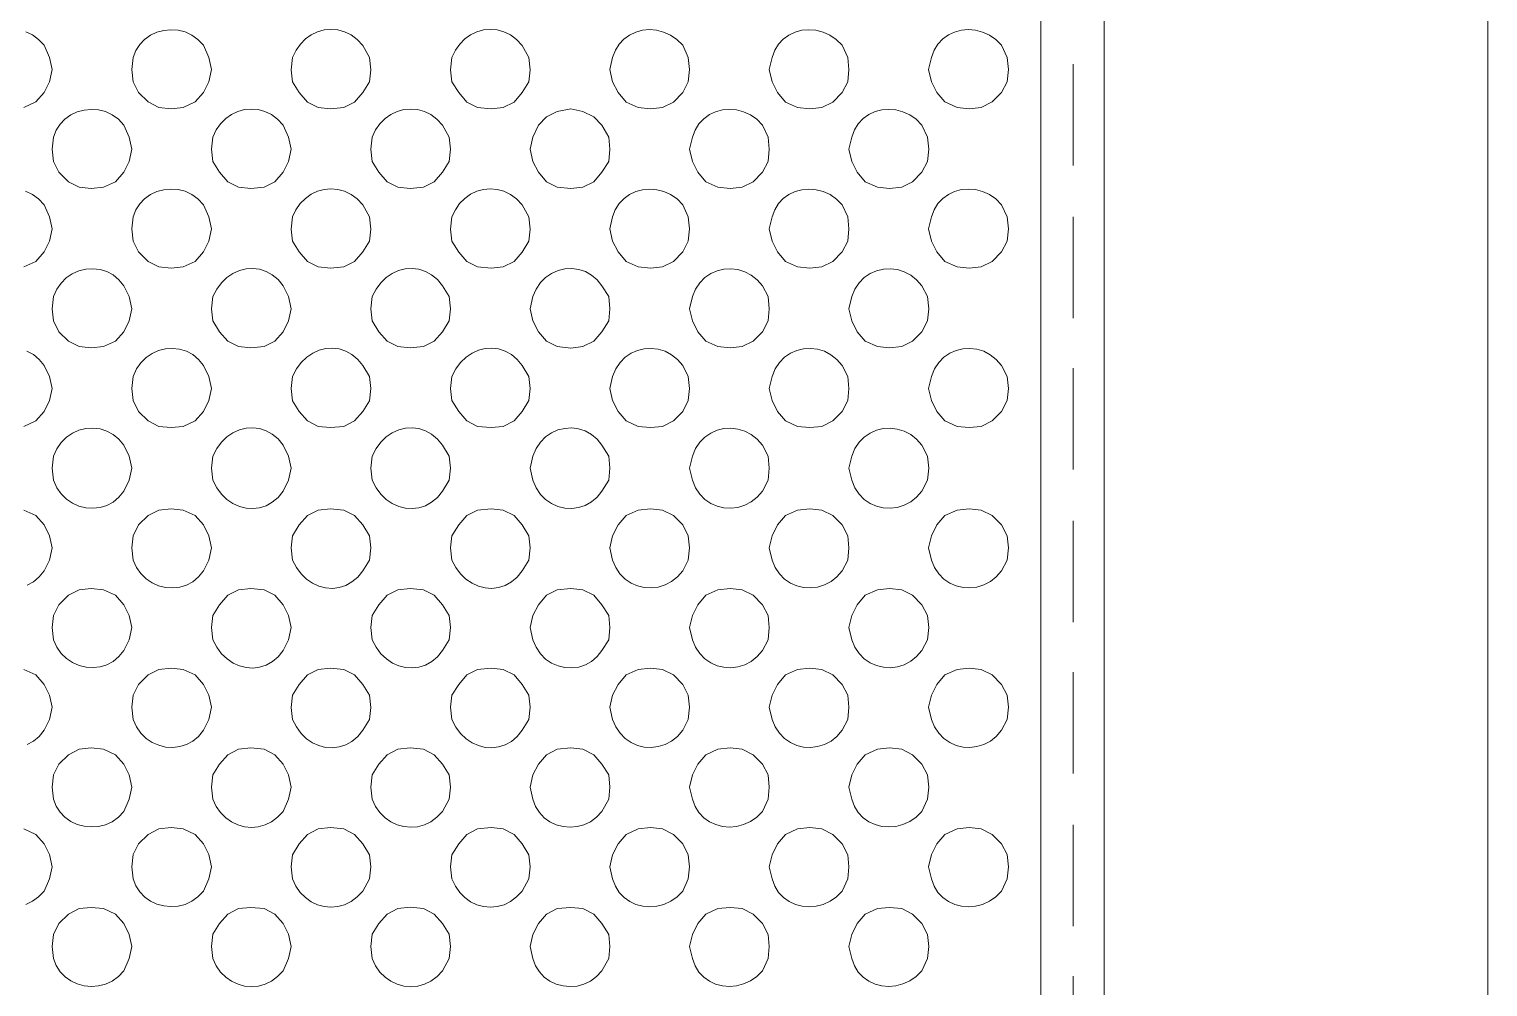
# Model space of a CAD drawing. Extents: x 0 to 248, y -13 to 228.
# Drawn here: x 110.93 to 138.75, y 39.65 to 57.9 of the extents above; entities that cross this region are included whole.
import ezdxf

# ---------------------------------------------------------------- set-up
doc = ezdxf.new("R2010")
doc.units = 0
doc.layers.add('GEOMETRY', color=7, linetype='Continuous')

msp = doc.modelspace()

# ---------------------------------------------------------------- linework, layer by layer
at = {"layer": 'GEOMETRY', "lineweight": 13}
for points in [[(138.747, 18.347), (138.747, 126.021)], [(131.433, 118.732), (131.433, 25.662)], [(130.223, 117.523), (130.223, 26.873)], [(110.832, 56.411), (111.062, 56.515), (111.218, 56.695), (111.321, 56.902), (111.372, 57.132), (111.372, 57.132), (111.321, 57.364), (111.218, 57.597), (111.114, 57.708), (110.996, 57.793), (110.868, 57.851)], [(130.841, 57.236), (130.841, 55.304)], [(110.832, 53.372), (111.062, 53.476), (111.218, 53.658), (111.321, 53.863), (111.372, 54.095), (111.372, 54.095), (111.321, 54.325), (111.218, 54.558), (111.114, 54.67), (110.996, 54.755), (110.867, 54.813)], [(130.841, 54.325), (130.841, 52.393)], [(110.832, 50.332), (111.062, 50.437), (111.218, 50.617), (111.321, 50.824), (111.372, 51.054), (111.372, 51.054), (111.321, 51.286), (111.218, 51.493), (111.123, 51.61), (111.014, 51.7), (110.892, 51.765)], [(130.841, 51.441), (130.841, 49.509)], [(110.894, 47.307), (111.015, 47.372), (111.125, 47.462), (111.218, 47.578), (111.321, 47.785), (111.372, 48.017), (111.372, 48.017), (111.321, 48.247), (111.218, 48.454), (111.062, 48.634), (110.832, 48.738)], [(130.841, 48.53), (130.841, 46.598)], [(110.894, 44.267), (111.015, 44.331), (111.124, 44.422), (111.218, 44.539), (111.321, 44.746), (111.372, 44.978), (111.372, 44.978), (111.321, 45.207), (111.218, 45.415), (111.062, 45.595), (110.832, 45.699)], [(130.841, 45.646), (130.841, 43.716)], [(110.871, 41.222), (110.999, 41.28), (111.115, 41.365), (111.218, 41.476), (111.321, 41.707), (111.372, 41.939), (111.372, 41.939), (111.321, 42.17), (111.218, 42.376), (111.062, 42.556), (110.832, 42.66)], [(130.841, 42.736), (130.841, 40.806)], [(130.841, 39.853), (130.841, 37.921)]]:
    msp.add_lwpolyline(points, dxfattribs=at)
for points in [[(114.411, 57.134), (114.36, 57.364), (114.257, 57.597), (114.153, 57.708), (114.035, 57.792), (113.907, 57.851), (113.772, 57.884), (113.635, 57.893), (113.499, 57.879), (113.368, 57.844), (113.246, 57.786), (113.136, 57.709), (113.042, 57.612), (112.967, 57.497), (112.917, 57.364), (112.891, 57.134), (112.917, 56.902), (113.021, 56.695), (113.201, 56.515), (113.407, 56.411), (113.639, 56.386), (113.87, 56.411), (114.101, 56.515), (114.257, 56.695), (114.36, 56.902), (114.411, 57.134)], [(117.45, 57.131), (117.425, 57.364), (117.296, 57.595), (117.188, 57.708), (117.071, 57.794), (116.946, 57.854), (116.817, 57.889), (116.687, 57.9), (116.557, 57.888), (116.432, 57.853), (116.313, 57.796), (116.203, 57.717), (116.105, 57.619), (116.022, 57.501), (115.956, 57.364), (115.93, 57.131), (115.956, 56.9), (116.085, 56.694), (116.24, 56.513), (116.446, 56.411), (116.678, 56.383), (116.934, 56.411), (117.14, 56.513), (117.296, 56.694), (117.425, 56.9), (117.45, 57.131)], [(120.489, 57.131), (120.463, 57.364), (120.335, 57.595), (120.227, 57.708), (120.11, 57.794), (119.985, 57.854), (119.856, 57.889), (119.726, 57.9), (119.596, 57.888), (119.471, 57.852), (119.351, 57.795), (119.242, 57.717), (119.144, 57.619), (119.061, 57.501), (118.995, 57.364), (118.968, 57.131), (118.995, 56.9), (119.124, 56.694), (119.279, 56.513), (119.485, 56.411), (119.743, 56.385), (119.973, 56.411), (120.179, 56.513), (120.335, 56.694), (120.463, 56.9), (120.489, 57.131)], [(123.528, 57.132), (123.502, 57.364), (123.399, 57.597), (123.286, 57.706), (123.162, 57.79), (123.031, 57.848), (122.897, 57.883), (122.761, 57.894), (122.628, 57.882), (122.501, 57.848), (122.382, 57.792), (122.275, 57.715), (122.184, 57.617), (122.111, 57.5), (122.059, 57.364), (122.007, 57.132), (122.059, 56.902), (122.163, 56.695), (122.318, 56.513), (122.549, 56.411), (122.781, 56.386), (123.012, 56.411), (123.218, 56.513), (123.399, 56.695), (123.502, 56.902), (123.528, 57.132)], [(126.566, 57.132), (126.541, 57.364), (126.437, 57.597), (126.324, 57.706), (126.201, 57.789), (126.071, 57.848), (125.936, 57.882), (125.801, 57.893), (125.667, 57.881), (125.54, 57.847), (125.421, 57.792), (125.314, 57.715), (125.223, 57.618), (125.15, 57.5), (125.098, 57.364), (125.046, 57.132), (125.098, 56.902), (125.202, 56.695), (125.356, 56.513), (125.587, 56.411), (125.82, 56.386), (126.051, 56.411), (126.257, 56.513), (126.437, 56.695), (126.541, 56.902), (126.566, 57.132)], [(129.605, 57.132), (129.58, 57.364), (129.476, 57.597), (129.364, 57.705), (129.242, 57.789), (129.111, 57.847), (128.977, 57.882), (128.841, 57.894), (128.708, 57.882), (128.58, 57.848), (128.461, 57.793), (128.353, 57.716), (128.262, 57.619), (128.188, 57.501), (128.137, 57.364), (128.085, 57.132), (128.137, 56.902), (128.241, 56.695), (128.394, 56.515), (128.626, 56.411), (128.859, 56.386), (129.089, 56.411), (129.295, 56.515), (129.476, 56.695), (129.58, 56.902), (129.605, 57.132)], [(112.891, 55.613), (112.839, 55.845), (112.738, 56.076), (112.635, 56.187), (112.518, 56.272), (112.39, 56.331), (112.256, 56.365), (112.118, 56.374), (111.982, 56.361), (111.85, 56.325), (111.727, 56.268), (111.617, 56.19), (111.523, 56.093), (111.449, 55.978), (111.398, 55.845), (111.371, 55.613), (111.398, 55.383), (111.5, 55.176), (111.681, 54.996), (111.886, 54.892), (112.119, 54.867), (112.35, 54.892), (112.582, 54.996), (112.738, 55.176), (112.839, 55.383), (112.891, 55.613)], [(115.93, 55.613), (115.878, 55.845), (115.776, 56.076), (115.671, 56.188), (115.554, 56.274), (115.43, 56.334), (115.301, 56.37), (115.17, 56.381), (115.04, 56.369), (114.914, 56.334), (114.794, 56.277), (114.683, 56.199), (114.585, 56.1), (114.502, 55.982), (114.437, 55.845), (114.41, 55.613), (114.437, 55.383), (114.566, 55.176), (114.72, 54.996), (114.925, 54.892), (115.158, 54.867), (115.415, 54.892), (115.621, 54.996), (115.776, 55.176), (115.878, 55.383), (115.93, 55.613)], [(118.968, 55.613), (118.944, 55.845), (118.815, 56.076), (118.71, 56.188), (118.593, 56.274), (118.469, 56.334), (118.34, 56.369), (118.209, 56.381), (118.078, 56.369), (117.952, 56.334), (117.832, 56.277), (117.721, 56.199), (117.623, 56.101), (117.54, 55.982), (117.475, 55.845), (117.449, 55.613), (117.475, 55.383), (117.603, 55.176), (117.758, 54.996), (117.964, 54.892), (118.197, 54.867), (118.453, 54.892), (118.659, 54.996), (118.815, 55.176), (118.944, 55.383), (118.968, 55.613)], [(122.008, 55.613), (121.984, 55.843), (121.854, 56.076), (121.7, 56.232), (121.493, 56.334), (121.261, 56.384), (121.004, 56.334), (120.798, 56.232), (120.643, 56.076), (120.54, 55.843), (120.489, 55.613), (120.54, 55.381), (120.643, 55.176), (120.798, 54.996), (121.004, 54.892), (121.261, 54.867), (121.493, 54.892), (121.7, 54.996), (121.854, 55.176), (121.984, 55.381), (122.008, 55.613)], [(125.047, 55.613), (125.023, 55.843), (124.918, 56.076), (124.807, 56.185), (124.685, 56.269), (124.555, 56.328), (124.421, 56.363), (124.285, 56.375), (124.151, 56.364), (124.023, 56.33), (123.904, 56.274), (123.796, 56.197), (123.704, 56.099), (123.63, 55.981), (123.579, 55.843), (123.528, 55.613), (123.579, 55.381), (123.683, 55.176), (123.837, 54.996), (124.068, 54.892), (124.3, 54.867), (124.532, 54.892), (124.738, 54.996), (124.918, 55.176), (125.023, 55.381), (125.047, 55.613)], [(128.086, 55.613), (128.06, 55.845), (127.957, 56.076), (127.846, 56.185), (127.725, 56.269), (127.595, 56.328), (127.461, 56.363), (127.325, 56.375), (127.192, 56.364), (127.064, 56.331), (126.944, 56.275), (126.836, 56.198), (126.744, 56.101), (126.67, 55.983), (126.618, 55.845), (126.566, 55.613), (126.618, 55.383), (126.722, 55.176), (126.875, 54.996), (127.107, 54.892), (127.339, 54.867), (127.571, 54.892), (127.777, 54.996), (127.957, 55.176), (128.06, 55.383), (128.086, 55.613)], [(114.411, 54.095), (114.36, 54.325), (114.257, 54.558), (114.152, 54.67), (114.034, 54.754), (113.906, 54.813), (113.772, 54.846), (113.635, 54.856), (113.499, 54.842), (113.368, 54.806), (113.246, 54.749), (113.136, 54.671), (113.042, 54.574), (112.968, 54.458), (112.917, 54.325), (112.891, 54.095), (112.917, 53.863), (113.021, 53.658), (113.201, 53.476), (113.407, 53.372), (113.639, 53.347), (113.87, 53.372), (114.101, 53.476), (114.257, 53.658), (114.36, 53.863), (114.411, 54.095)], [(117.45, 54.093), (117.425, 54.325), (117.296, 54.558), (117.189, 54.669), (117.072, 54.755), (116.947, 54.814), (116.818, 54.849), (116.687, 54.86), (116.557, 54.848), (116.431, 54.813), (116.312, 54.756), (116.201, 54.678), (116.104, 54.58), (116.021, 54.462), (115.956, 54.325), (115.93, 54.093), (115.956, 53.863), (116.085, 53.656), (116.24, 53.476), (116.446, 53.372), (116.678, 53.347), (116.934, 53.372), (117.14, 53.476), (117.296, 53.656), (117.425, 53.863), (117.45, 54.093)], [(120.489, 54.092), (120.463, 54.325), (120.335, 54.558), (120.228, 54.67), (120.111, 54.755), (119.987, 54.815), (119.857, 54.85), (119.726, 54.86), (119.596, 54.848), (119.47, 54.813), (119.35, 54.756), (119.24, 54.678), (119.142, 54.58), (119.06, 54.462), (118.995, 54.325), (118.968, 54.092), (118.995, 53.863), (119.124, 53.655), (119.279, 53.476), (119.485, 53.372), (119.743, 53.347), (119.973, 53.372), (120.179, 53.476), (120.335, 53.655), (120.463, 53.863), (120.489, 54.092)], [(123.528, 54.095), (123.502, 54.325), (123.399, 54.558), (123.288, 54.667), (123.165, 54.75), (123.035, 54.809), (122.9, 54.844), (122.764, 54.855), (122.631, 54.843), (122.503, 54.809), (122.383, 54.753), (122.276, 54.677), (122.184, 54.579), (122.11, 54.462), (122.059, 54.325), (122.007, 54.095), (122.059, 53.863), (122.163, 53.656), (122.318, 53.476), (122.549, 53.372), (122.781, 53.347), (123.012, 53.372), (123.218, 53.476), (123.399, 53.656), (123.502, 53.863), (123.528, 54.095)], [(126.566, 54.095), (126.541, 54.325), (126.437, 54.558), (126.326, 54.666), (126.204, 54.75), (126.073, 54.809), (125.939, 54.843), (125.803, 54.855), (125.669, 54.843), (125.541, 54.809), (125.422, 54.754), (125.314, 54.677), (125.222, 54.579), (125.149, 54.462), (125.098, 54.325), (125.046, 54.095), (125.098, 53.863), (125.202, 53.656), (125.356, 53.476), (125.587, 53.372), (125.82, 53.347), (126.051, 53.372), (126.257, 53.476), (126.437, 53.656), (126.541, 53.863), (126.566, 54.095)], [(129.605, 54.095), (129.58, 54.325), (129.476, 54.558), (129.364, 54.667), (129.242, 54.751), (129.111, 54.81), (128.977, 54.845), (128.841, 54.856), (128.708, 54.845), (128.58, 54.811), (128.461, 54.755), (128.354, 54.678), (128.262, 54.58), (128.189, 54.462), (128.137, 54.325), (128.085, 54.095), (128.137, 53.863), (128.241, 53.658), (128.394, 53.476), (128.626, 53.372), (128.859, 53.347), (129.089, 53.372), (129.295, 53.476), (129.476, 53.658), (129.58, 53.863), (129.605, 54.095)], [(112.891, 52.573), (112.839, 52.805), (112.738, 53.012), (112.645, 53.128), (112.536, 53.218), (112.414, 53.282), (112.285, 53.322), (112.15, 53.337), (112.015, 53.327), (111.883, 53.295), (111.757, 53.24), (111.642, 53.163), (111.542, 53.065), (111.459, 52.945), (111.398, 52.805), (111.371, 52.573), (111.398, 52.343), (111.5, 52.136), (111.681, 51.957), (111.886, 51.852), (112.119, 51.827), (112.35, 51.852), (112.582, 51.957), (112.738, 52.136), (112.839, 52.343), (112.891, 52.573)], [(115.93, 52.573), (115.878, 52.805), (115.776, 53.012), (115.679, 53.13), (115.57, 53.222), (115.451, 53.287), (115.326, 53.328), (115.198, 53.344), (115.069, 53.335), (114.942, 53.303), (114.82, 53.248), (114.705, 53.17), (114.602, 53.07), (114.511, 52.948), (114.437, 52.805), (114.41, 52.573), (114.437, 52.343), (114.566, 52.136), (114.72, 51.957), (114.925, 51.852), (115.158, 51.827), (115.415, 51.852), (115.621, 51.957), (115.776, 52.136), (115.878, 52.343), (115.93, 52.573)], [(118.968, 52.575), (118.944, 52.805), (118.815, 53.012), (118.718, 53.13), (118.608, 53.221), (118.49, 53.287), (118.364, 53.327), (118.236, 53.343), (118.106, 53.335), (117.979, 53.303), (117.857, 53.248), (117.743, 53.17), (117.639, 53.07), (117.549, 52.948), (117.475, 52.805), (117.449, 52.575), (117.475, 52.343), (117.603, 52.136), (117.758, 51.957), (117.964, 51.852), (118.197, 51.827), (118.453, 51.852), (118.659, 51.957), (118.815, 52.136), (118.944, 52.343), (118.968, 52.575)], [(122.008, 52.573), (121.984, 52.805), (121.854, 53.01), (121.763, 53.126), (121.657, 53.217), (121.539, 53.283), (121.412, 53.324), (121.281, 53.341), (121.149, 53.334), (121.019, 53.303), (120.895, 53.249), (120.782, 53.172), (120.682, 53.072), (120.6, 52.95), (120.54, 52.805), (120.489, 52.573), (120.54, 52.341), (120.643, 52.136), (120.798, 51.957), (121.004, 51.852), (121.261, 51.825), (121.493, 51.852), (121.7, 51.957), (121.854, 52.136), (121.984, 52.341), (122.008, 52.573)], [(125.047, 52.573), (125.023, 52.805), (124.918, 53.01), (124.817, 53.126), (124.703, 53.216), (124.579, 53.281), (124.449, 53.321), (124.316, 53.337), (124.182, 53.33), (124.053, 53.299), (123.931, 53.245), (123.819, 53.168), (123.72, 53.069), (123.639, 52.948), (123.579, 52.805), (123.528, 52.573), (123.579, 52.341), (123.683, 52.136), (123.837, 51.957), (124.068, 51.852), (124.3, 51.827), (124.532, 51.852), (124.738, 51.957), (124.918, 52.136), (125.023, 52.341), (125.047, 52.573)], [(128.086, 52.573), (128.06, 52.805), (127.957, 53.01), (127.856, 53.126), (127.742, 53.216), (127.618, 53.281), (127.488, 53.321), (127.354, 53.337), (127.221, 53.33), (127.091, 53.299), (126.968, 53.245), (126.856, 53.168), (126.758, 53.069), (126.677, 52.948), (126.618, 52.805), (126.566, 52.573), (126.618, 52.343), (126.722, 52.136), (126.875, 51.957), (127.107, 51.852), (127.339, 51.827), (127.571, 51.852), (127.777, 51.957), (127.957, 52.136), (128.06, 52.343), (128.086, 52.573)], [(114.411, 51.054), (114.36, 51.286), (114.257, 51.493), (114.162, 51.61), (114.052, 51.701), (113.931, 51.765), (113.801, 51.805), (113.668, 51.819), (113.533, 51.81), (113.402, 51.778), (113.277, 51.722), (113.162, 51.645), (113.062, 51.546), (112.979, 51.426), (112.917, 51.286), (112.891, 51.054), (112.917, 50.824), (113.021, 50.617), (113.201, 50.437), (113.407, 50.332), (113.639, 50.308), (113.87, 50.332), (114.101, 50.437), (114.257, 50.617), (114.36, 50.824), (114.411, 51.054)], [(117.45, 51.054), (117.425, 51.286), (117.296, 51.491), (117.198, 51.61), (117.088, 51.703), (116.97, 51.769), (116.845, 51.81), (116.717, 51.826), (116.588, 51.817), (116.462, 51.785), (116.34, 51.73), (116.226, 51.651), (116.122, 51.551), (116.031, 51.429), (115.956, 51.286), (115.93, 51.054), (115.956, 50.822), (116.085, 50.617), (116.24, 50.437), (116.446, 50.332), (116.678, 50.308), (116.934, 50.332), (117.14, 50.437), (117.296, 50.617), (117.425, 50.822), (117.45, 51.054)], [(120.489, 51.054), (120.463, 51.286), (120.335, 51.491), (120.237, 51.61), (120.128, 51.702), (120.009, 51.769), (119.885, 51.81), (119.757, 51.826), (119.628, 51.817), (119.501, 51.785), (119.379, 51.73), (119.265, 51.652), (119.161, 51.551), (119.07, 51.429), (118.995, 51.286), (118.968, 51.054), (118.995, 50.824), (119.124, 50.617), (119.279, 50.437), (119.485, 50.332), (119.743, 50.308), (119.973, 50.332), (120.179, 50.437), (120.335, 50.617), (120.463, 50.824), (120.489, 51.054)], [(123.528, 51.054), (123.502, 51.286), (123.399, 51.491), (123.298, 51.607), (123.184, 51.697), (123.06, 51.763), (122.929, 51.803), (122.796, 51.819), (122.663, 51.812), (122.534, 51.781), (122.411, 51.726), (122.299, 51.649), (122.201, 51.55), (122.12, 51.429), (122.059, 51.286), (122.007, 51.054), (122.059, 50.824), (122.163, 50.617), (122.318, 50.437), (122.549, 50.332), (122.781, 50.308), (123.012, 50.332), (123.218, 50.437), (123.399, 50.617), (123.502, 50.824), (123.528, 51.054)], [(126.566, 51.054), (126.541, 51.286), (126.437, 51.493), (126.336, 51.608), (126.221, 51.698), (126.097, 51.763), (125.967, 51.803), (125.833, 51.819), (125.7, 51.811), (125.571, 51.78), (125.449, 51.726), (125.337, 51.649), (125.239, 51.55), (125.158, 51.429), (125.098, 51.286), (125.046, 51.054), (125.098, 50.824), (125.202, 50.617), (125.356, 50.437), (125.587, 50.332), (125.82, 50.308), (126.051, 50.332), (126.257, 50.437), (126.437, 50.617), (126.541, 50.824), (126.566, 51.054)], [(129.605, 51.054), (129.58, 51.286), (129.476, 51.493), (129.374, 51.608), (129.26, 51.698), (129.135, 51.763), (129.005, 51.803), (128.872, 51.819), (128.739, 51.812), (128.61, 51.781), (128.488, 51.727), (128.376, 51.65), (128.278, 51.55), (128.198, 51.429), (128.137, 51.286), (128.085, 51.054), (128.137, 50.824), (128.241, 50.617), (128.394, 50.437), (128.626, 50.332), (128.859, 50.308), (129.089, 50.332), (129.295, 50.437), (129.476, 50.617), (129.58, 50.824), (129.605, 51.054)], [(112.891, 49.536), (112.839, 49.766), (112.738, 49.973), (112.645, 50.09), (112.536, 50.18), (112.414, 50.244), (112.285, 50.284), (112.15, 50.299), (112.015, 50.29), (111.883, 50.257), (111.758, 50.202), (111.643, 50.125), (111.542, 50.026), (111.459, 49.906), (111.398, 49.766), (111.371, 49.536), (111.398, 49.304), (111.459, 49.164), (111.542, 49.044), (111.643, 48.945), (111.758, 48.868), (111.883, 48.813), (112.015, 48.78), (112.15, 48.771), (112.285, 48.786), (112.414, 48.825), (112.536, 48.89), (112.645, 48.981), (112.738, 49.097), (112.839, 49.304), (112.891, 49.536)], [(115.93, 49.536), (115.878, 49.766), (115.776, 49.973), (115.679, 50.092), (115.57, 50.184), (115.451, 50.25), (115.326, 50.29), (115.198, 50.306), (115.069, 50.298), (114.942, 50.266), (114.82, 50.21), (114.706, 50.132), (114.602, 50.032), (114.512, 49.91), (114.437, 49.766), (114.41, 49.536), (114.437, 49.304), (114.512, 49.161), (114.602, 49.039), (114.706, 48.939), (114.82, 48.861), (114.942, 48.805), (115.069, 48.773), (115.198, 48.765), (115.326, 48.78), (115.451, 48.821), (115.57, 48.887), (115.679, 48.979), (115.776, 49.097), (115.878, 49.304), (115.93, 49.536)], [(118.968, 49.536), (118.944, 49.766), (118.815, 49.973), (118.718, 50.091), (118.608, 50.183), (118.49, 50.249), (118.365, 50.29), (118.236, 50.305), (118.107, 50.297), (117.98, 50.265), (117.857, 50.21), (117.743, 50.132), (117.639, 50.031), (117.549, 49.909), (117.475, 49.766), (117.449, 49.536), (117.475, 49.304), (117.549, 49.161), (117.639, 49.039), (117.743, 48.939), (117.857, 48.861), (117.98, 48.806), (118.107, 48.773), (118.236, 48.765), (118.365, 48.781), (118.49, 48.821), (118.608, 48.887), (118.718, 48.979), (118.815, 49.097), (118.944, 49.304), (118.968, 49.536)], [(122.008, 49.534), (121.984, 49.766), (121.854, 49.973), (121.763, 50.089), (121.656, 50.179), (121.538, 50.245), (121.411, 50.286), (121.279, 50.302), (121.146, 50.295), (121.016, 50.264), (120.893, 50.21), (120.78, 50.132), (120.681, 50.033), (120.599, 49.911), (120.54, 49.766), (120.489, 49.534), (120.54, 49.304), (120.6, 49.16), (120.681, 49.037), (120.78, 48.937), (120.893, 48.86), (121.017, 48.806), (121.146, 48.775), (121.279, 48.768), (121.41, 48.784), (121.537, 48.825), (121.656, 48.891), (121.763, 48.982), (121.854, 49.097), (121.984, 49.304), (122.008, 49.534)], [(125.047, 49.536), (125.023, 49.766), (124.918, 49.973), (124.817, 50.088), (124.702, 50.177), (124.578, 50.242), (124.448, 50.282), (124.314, 50.298), (124.181, 50.291), (124.051, 50.26), (123.929, 50.206), (123.817, 50.129), (123.719, 50.03), (123.639, 49.909), (123.579, 49.766), (123.528, 49.536), (123.579, 49.304), (123.639, 49.162), (123.72, 49.04), (123.818, 48.941), (123.93, 48.864), (124.052, 48.81), (124.181, 48.779), (124.314, 48.771), (124.448, 48.788), (124.578, 48.828), (124.702, 48.893), (124.816, 48.982), (124.918, 49.097), (125.023, 49.304), (125.047, 49.536)], [(128.086, 49.536), (128.06, 49.766), (127.957, 49.973), (127.856, 50.088), (127.742, 50.177), (127.618, 50.242), (127.487, 50.282), (127.353, 50.298), (127.22, 50.29), (127.09, 50.259), (126.968, 50.205), (126.856, 50.129), (126.758, 50.03), (126.677, 49.909), (126.618, 49.766), (126.566, 49.536), (126.618, 49.304), (126.677, 49.162), (126.758, 49.04), (126.856, 48.941), (126.968, 48.865), (127.09, 48.81), (127.22, 48.779), (127.353, 48.772), (127.487, 48.788), (127.618, 48.828), (127.742, 48.893), (127.856, 48.983), (127.957, 49.097), (128.06, 49.304), (128.086, 49.536)], [(114.411, 48.017), (114.36, 48.247), (114.257, 48.454), (114.101, 48.634), (113.87, 48.738), (113.639, 48.763), (113.407, 48.738), (113.201, 48.634), (113.021, 48.454), (112.917, 48.247), (112.891, 48.017), (112.917, 47.785), (112.979, 47.645), (113.062, 47.525), (113.163, 47.426), (113.278, 47.349), (113.403, 47.294), (113.535, 47.262), (113.67, 47.253), (113.804, 47.268), (113.933, 47.307), (114.054, 47.372), (114.163, 47.462), (114.257, 47.578), (114.36, 47.785), (114.411, 48.017)], [(117.45, 48.015), (117.425, 48.247), (117.296, 48.454), (117.14, 48.633), (116.934, 48.738), (116.678, 48.763), (116.446, 48.738), (116.24, 48.633), (116.085, 48.454), (115.956, 48.247), (115.93, 48.015), (115.956, 47.785), (116.03, 47.642), (116.12, 47.52), (116.224, 47.419), (116.338, 47.341), (116.46, 47.286), (116.587, 47.254), (116.716, 47.245), (116.845, 47.261), (116.97, 47.302), (117.088, 47.368), (117.198, 47.46), (117.296, 47.578), (117.425, 47.785), (117.45, 48.015)], [(120.489, 48.015), (120.463, 48.247), (120.335, 48.454), (120.179, 48.633), (119.973, 48.738), (119.743, 48.763), (119.485, 48.738), (119.279, 48.633), (119.124, 48.454), (118.995, 48.247), (118.968, 48.015), (118.995, 47.785), (119.069, 47.642), (119.16, 47.519), (119.263, 47.419), (119.378, 47.341), (119.5, 47.285), (119.627, 47.253), (119.756, 47.245), (119.884, 47.261), (120.009, 47.301), (120.128, 47.368), (120.237, 47.46), (120.335, 47.578), (120.463, 47.785), (120.489, 48.015)], [(123.528, 48.015), (123.502, 48.247), (123.399, 48.454), (123.218, 48.634), (123.012, 48.738), (122.781, 48.763), (122.549, 48.738), (122.318, 48.634), (122.163, 48.454), (122.059, 48.247), (122.007, 48.015), (122.059, 47.785), (122.119, 47.643), (122.199, 47.522), (122.297, 47.423), (122.41, 47.346), (122.532, 47.292), (122.662, 47.261), (122.795, 47.253), (122.929, 47.269), (123.06, 47.309), (123.184, 47.374), (123.298, 47.463), (123.399, 47.578), (123.502, 47.785), (123.528, 48.015)], [(126.566, 48.015), (126.541, 48.247), (126.437, 48.454), (126.257, 48.634), (126.051, 48.738), (125.82, 48.763), (125.587, 48.738), (125.356, 48.634), (125.202, 48.454), (125.098, 48.247), (125.046, 48.015), (125.098, 47.785), (125.158, 47.642), (125.238, 47.521), (125.336, 47.422), (125.448, 47.346), (125.571, 47.292), (125.701, 47.261), (125.834, 47.253), (125.968, 47.269), (126.099, 47.309), (126.223, 47.374), (126.337, 47.463), (126.437, 47.578), (126.541, 47.785), (126.566, 48.015)], [(129.605, 48.015), (129.58, 48.247), (129.476, 48.454), (129.295, 48.634), (129.089, 48.738), (128.859, 48.763), (128.626, 48.738), (128.394, 48.634), (128.241, 48.454), (128.137, 48.247), (128.085, 48.015), (128.137, 47.785), (128.197, 47.642), (128.278, 47.521), (128.376, 47.422), (128.488, 47.345), (128.61, 47.292), (128.74, 47.261), (128.873, 47.253), (129.006, 47.269), (129.137, 47.31), (129.261, 47.374), (129.375, 47.464), (129.476, 47.578), (129.58, 47.785), (129.605, 48.015)], [(112.891, 46.497), (112.839, 46.729), (112.738, 46.934), (112.582, 47.114), (112.35, 47.218), (112.119, 47.243), (111.886, 47.218), (111.681, 47.114), (111.5, 46.934), (111.398, 46.729), (111.371, 46.497), (111.398, 46.265), (111.46, 46.125), (111.543, 46.005), (111.645, 45.906), (111.76, 45.829), (111.886, 45.774), (112.018, 45.742), (112.153, 45.734), (112.287, 45.749), (112.417, 45.789), (112.538, 45.854), (112.646, 45.944), (112.738, 46.06), (112.839, 46.265), (112.891, 46.497)], [(115.93, 46.497), (115.878, 46.729), (115.776, 46.934), (115.621, 47.114), (115.415, 47.218), (115.158, 47.243), (114.925, 47.218), (114.72, 47.114), (114.566, 46.934), (114.437, 46.729), (114.41, 46.497), (114.437, 46.265), (114.512, 46.122), (114.603, 46), (114.707, 45.9), (114.822, 45.822), (114.944, 45.766), (115.071, 45.735), (115.2, 45.726), (115.328, 45.743), (115.453, 45.784), (115.571, 45.85), (115.68, 45.942), (115.776, 46.06), (115.878, 46.265), (115.93, 46.497)], [(118.968, 46.497), (118.944, 46.729), (118.815, 46.934), (118.659, 47.114), (118.453, 47.218), (118.197, 47.243), (117.964, 47.218), (117.758, 47.114), (117.603, 46.934), (117.475, 46.729), (117.449, 46.497), (117.475, 46.265), (117.55, 46.122), (117.641, 46), (117.745, 45.9), (117.859, 45.822), (117.982, 45.767), (118.109, 45.735), (118.238, 45.727), (118.367, 45.743), (118.491, 45.784), (118.61, 45.85), (118.719, 45.942), (118.815, 46.06), (118.944, 46.265), (118.968, 46.497)], [(122.008, 46.497), (121.984, 46.727), (121.854, 46.934), (121.7, 47.114), (121.493, 47.218), (121.261, 47.243), (121.004, 47.218), (120.798, 47.114), (120.643, 46.934), (120.54, 46.727), (120.489, 46.497), (120.54, 46.265), (120.601, 46.121), (120.683, 45.998), (120.782, 45.898), (120.896, 45.821), (121.019, 45.766), (121.149, 45.736), (121.281, 45.729), (121.412, 45.746), (121.539, 45.787), (121.657, 45.853), (121.763, 45.944), (121.854, 46.06), (121.984, 46.265), (122.008, 46.497)], [(125.047, 46.497), (125.023, 46.729), (124.918, 46.934), (124.738, 47.114), (124.532, 47.218), (124.3, 47.243), (124.068, 47.218), (123.837, 47.114), (123.683, 46.934), (123.579, 46.729), (123.528, 46.497), (123.579, 46.265), (123.639, 46.122), (123.72, 46.001), (123.819, 45.902), (123.931, 45.825), (124.053, 45.771), (124.182, 45.74), (124.316, 45.732), (124.449, 45.749), (124.579, 45.789), (124.703, 45.854), (124.817, 45.945), (124.918, 46.06), (125.023, 46.265), (125.047, 46.497)], [(128.086, 46.497), (128.06, 46.729), (127.957, 46.934), (127.777, 47.114), (127.571, 47.218), (127.339, 47.243), (127.107, 47.218), (126.875, 47.114), (126.722, 46.934), (126.618, 46.729), (126.566, 46.497), (126.618, 46.265), (126.678, 46.123), (126.759, 46.002), (126.857, 45.903), (126.969, 45.826), (127.092, 45.772), (127.221, 45.741), (127.355, 45.733), (127.488, 45.75), (127.619, 45.79), (127.742, 45.855), (127.856, 45.945), (127.957, 46.06), (128.06, 46.265), (128.086, 46.497)], [(114.411, 44.978), (114.36, 45.207), (114.257, 45.415), (114.101, 45.595), (113.87, 45.699), (113.639, 45.724), (113.407, 45.699), (113.201, 45.595), (113.021, 45.415), (112.917, 45.207), (112.891, 44.978), (112.917, 44.746), (112.979, 44.605), (113.063, 44.485), (113.164, 44.386), (113.279, 44.309), (113.404, 44.254), (113.536, 44.221), (113.671, 44.212), (113.805, 44.228), (113.934, 44.267), (114.055, 44.332), (114.163, 44.423), (114.257, 44.54), (114.36, 44.746), (114.411, 44.978)], [(117.45, 44.976), (117.425, 45.207), (117.296, 45.414), (117.14, 45.595), (116.934, 45.699), (116.678, 45.724), (116.446, 45.699), (116.24, 45.595), (116.085, 45.414), (115.956, 45.207), (115.93, 44.976), (115.956, 44.746), (116.03, 44.603), (116.12, 44.481), (116.224, 44.38), (116.338, 44.302), (116.46, 44.247), (116.587, 44.214), (116.716, 44.206), (116.845, 44.222), (116.97, 44.262), (117.088, 44.328), (117.198, 44.42), (117.296, 44.539), (117.425, 44.746), (117.45, 44.976)], [(120.489, 44.978), (120.463, 45.207), (120.335, 45.415), (120.179, 45.594), (119.973, 45.699), (119.743, 45.724), (119.485, 45.699), (119.279, 45.594), (119.124, 45.415), (118.995, 45.207), (118.968, 44.978), (118.995, 44.746), (119.069, 44.602), (119.16, 44.48), (119.264, 44.38), (119.378, 44.302), (119.5, 44.247), (119.627, 44.214), (119.756, 44.206), (119.884, 44.222), (120.009, 44.263), (120.128, 44.329), (120.237, 44.421), (120.335, 44.539), (120.463, 44.746), (120.489, 44.978)], [(123.528, 44.978), (123.502, 45.207), (123.399, 45.415), (123.218, 45.595), (123.012, 45.699), (122.781, 45.724), (122.549, 45.699), (122.318, 45.595), (122.163, 45.415), (122.059, 45.207), (122.007, 44.978), (122.059, 44.746), (122.119, 44.603), (122.2, 44.482), (122.298, 44.383), (122.41, 44.306), (122.532, 44.252), (122.662, 44.22), (122.795, 44.213), (122.929, 44.229), (123.06, 44.269), (123.184, 44.334), (123.298, 44.424), (123.399, 44.539), (123.502, 44.746), (123.528, 44.978)], [(126.566, 44.978), (126.541, 45.207), (126.437, 45.415), (126.257, 45.595), (126.051, 45.699), (125.82, 45.724), (125.587, 45.699), (125.356, 45.595), (125.202, 45.415), (125.098, 45.207), (125.046, 44.978), (125.098, 44.746), (125.158, 44.603), (125.238, 44.482), (125.336, 44.383), (125.448, 44.306), (125.571, 44.252), (125.701, 44.221), (125.834, 44.213), (125.968, 44.229), (126.099, 44.269), (126.223, 44.334), (126.337, 44.424), (126.437, 44.539), (126.541, 44.746), (126.566, 44.978)], [(129.605, 44.978), (129.58, 45.207), (129.476, 45.415), (129.295, 45.595), (129.089, 45.699), (128.859, 45.724), (128.626, 45.699), (128.394, 45.595), (128.241, 45.415), (128.137, 45.207), (128.085, 44.978), (128.137, 44.746), (128.197, 44.603), (128.278, 44.482), (128.376, 44.383), (128.488, 44.306), (128.61, 44.252), (128.74, 44.221), (128.873, 44.213), (129.006, 44.229), (129.137, 44.27), (129.261, 44.334), (129.375, 44.424), (129.476, 44.539), (129.58, 44.746), (129.605, 44.978)], [(112.891, 43.457), (112.839, 43.688), (112.738, 43.895), (112.582, 44.075), (112.35, 44.179), (112.119, 44.204), (111.886, 44.179), (111.681, 44.075), (111.5, 43.895), (111.398, 43.688), (111.371, 43.457), (111.398, 43.226), (111.448, 43.093), (111.522, 42.978), (111.616, 42.881), (111.726, 42.803), (111.849, 42.746), (111.981, 42.71), (112.117, 42.697), (112.255, 42.706), (112.389, 42.74), (112.518, 42.798), (112.635, 42.882), (112.738, 42.993), (112.839, 43.226), (112.891, 43.457)], [(115.93, 43.458), (115.878, 43.688), (115.776, 43.895), (115.621, 44.075), (115.415, 44.179), (115.158, 44.204), (114.925, 44.179), (114.72, 44.075), (114.566, 43.895), (114.437, 43.688), (114.41, 43.458), (114.437, 43.226), (114.502, 43.089), (114.585, 42.97), (114.684, 42.872), (114.794, 42.794), (114.914, 42.737), (115.041, 42.702), (115.171, 42.69), (115.302, 42.702), (115.431, 42.737), (115.555, 42.797), (115.671, 42.883), (115.776, 42.995), (115.878, 43.226), (115.93, 43.458)], [(118.968, 43.458), (118.944, 43.688), (118.815, 43.895), (118.659, 44.075), (118.453, 44.179), (118.197, 44.204), (117.964, 44.179), (117.758, 44.075), (117.603, 43.895), (117.475, 43.688), (117.449, 43.458), (117.475, 43.226), (117.54, 43.089), (117.623, 42.971), (117.721, 42.872), (117.832, 42.794), (117.952, 42.737), (118.079, 42.703), (118.209, 42.691), (118.341, 42.702), (118.47, 42.737), (118.594, 42.798), (118.71, 42.883), (118.815, 42.995), (118.944, 43.226), (118.968, 43.458)], [(122.008, 43.457), (121.984, 43.688), (121.854, 43.895), (121.7, 44.075), (121.493, 44.179), (121.261, 44.204), (121.004, 44.179), (120.798, 44.075), (120.643, 43.895), (120.54, 43.688), (120.489, 43.457), (120.54, 43.226), (120.59, 43.089), (120.663, 42.971), (120.756, 42.873), (120.864, 42.795), (120.985, 42.738), (121.114, 42.704), (121.247, 42.691), (121.381, 42.703), (121.513, 42.738), (121.638, 42.797), (121.753, 42.882), (121.854, 42.993), (121.984, 43.226), (122.008, 43.457)], [(125.047, 43.457), (125.023, 43.688), (124.918, 43.895), (124.738, 44.075), (124.532, 44.179), (124.3, 44.204), (124.068, 44.179), (123.837, 44.075), (123.683, 43.895), (123.579, 43.688), (123.528, 43.457), (123.579, 43.226), (123.631, 43.089), (123.704, 42.971), (123.797, 42.873), (123.904, 42.796), (124.024, 42.741), (124.152, 42.707), (124.285, 42.696), (124.421, 42.707), (124.555, 42.742), (124.685, 42.801), (124.807, 42.885), (124.918, 42.993), (125.023, 43.226), (125.047, 43.457)], [(128.086, 43.457), (128.06, 43.688), (127.957, 43.895), (127.777, 44.075), (127.571, 44.179), (127.339, 44.204), (127.107, 44.179), (126.875, 44.075), (126.722, 43.895), (126.618, 43.688), (126.566, 43.457), (126.618, 43.226), (126.669, 43.089), (126.742, 42.971), (126.835, 42.873), (126.942, 42.797), (127.062, 42.741), (127.19, 42.708), (127.324, 42.697), (127.46, 42.708), (127.594, 42.743), (127.724, 42.802), (127.846, 42.885), (127.957, 42.993), (128.06, 43.226), (128.086, 43.457)], [(114.411, 41.939), (114.36, 42.17), (114.257, 42.376), (114.101, 42.556), (113.87, 42.66), (113.639, 42.685), (113.407, 42.66), (113.201, 42.556), (113.021, 42.376), (112.917, 42.17), (112.891, 41.939), (112.917, 41.707), (112.968, 41.574), (113.042, 41.459), (113.137, 41.362), (113.247, 41.285), (113.369, 41.228), (113.5, 41.192), (113.635, 41.178), (113.772, 41.188), (113.907, 41.221), (114.034, 41.28), (114.152, 41.364), (114.257, 41.476), (114.36, 41.707), (114.411, 41.939)], [(117.45, 41.939), (117.425, 42.168), (117.296, 42.376), (117.14, 42.556), (116.934, 42.66), (116.678, 42.685), (116.446, 42.66), (116.24, 42.556), (116.085, 42.376), (115.956, 42.168), (115.93, 41.939), (115.956, 41.707), (116.021, 41.569), (116.104, 41.45), (116.203, 41.352), (116.313, 41.273), (116.433, 41.216), (116.559, 41.181), (116.689, 41.169), (116.82, 41.18), (116.949, 41.216), (117.073, 41.277), (117.19, 41.363), (117.296, 41.476), (117.425, 41.707), (117.45, 41.939)], [(120.489, 41.939), (120.463, 42.168), (120.335, 42.376), (120.179, 42.556), (119.973, 42.66), (119.743, 42.685), (119.485, 42.66), (119.279, 42.556), (119.124, 42.376), (118.995, 42.168), (118.968, 41.939), (118.995, 41.707), (119.06, 41.569), (119.143, 41.45), (119.242, 41.352), (119.352, 41.273), (119.472, 41.216), (119.598, 41.181), (119.728, 41.169), (119.859, 41.18), (119.988, 41.216), (120.112, 41.277), (120.229, 41.363), (120.335, 41.476), (120.463, 41.707), (120.489, 41.939)], [(123.528, 41.939), (123.502, 42.169), (123.399, 42.376), (123.218, 42.556), (123.012, 42.66), (122.781, 42.685), (122.549, 42.66), (122.318, 42.556), (122.163, 42.376), (122.059, 42.169), (122.007, 41.939), (122.059, 41.707), (122.111, 41.569), (122.185, 41.451), (122.277, 41.353), (122.385, 41.276), (122.504, 41.22), (122.633, 41.186), (122.766, 41.175), (122.902, 41.186), (123.036, 41.222), (123.166, 41.281), (123.288, 41.366), (123.399, 41.476), (123.502, 41.707), (123.528, 41.939)], [(126.566, 41.939), (126.541, 42.169), (126.437, 42.376), (126.257, 42.556), (126.051, 42.66), (125.82, 42.685), (125.587, 42.66), (125.356, 42.556), (125.202, 42.376), (125.098, 42.169), (125.046, 41.939), (125.098, 41.707), (125.15, 41.569), (125.224, 41.451), (125.316, 41.353), (125.423, 41.276), (125.543, 41.22), (125.671, 41.186), (125.805, 41.175), (125.94, 41.187), (126.075, 41.222), (126.205, 41.282), (126.326, 41.366), (126.437, 41.476), (126.541, 41.707), (126.566, 41.939)], [(129.605, 41.939), (129.58, 42.171), (129.476, 42.376), (129.295, 42.556), (129.089, 42.66), (128.859, 42.685), (128.626, 42.66), (128.394, 42.556), (128.241, 42.376), (128.137, 42.171), (128.085, 41.939), (128.137, 41.707), (128.189, 41.569), (128.263, 41.45), (128.355, 41.353), (128.463, 41.275), (128.582, 41.22), (128.71, 41.186), (128.843, 41.175), (128.979, 41.187), (129.113, 41.222), (129.243, 41.282), (129.365, 41.366), (129.476, 41.476), (129.58, 41.707), (129.605, 41.939)], [(112.891, 40.419), (112.839, 40.649), (112.738, 40.856), (112.582, 41.038), (112.35, 41.14), (112.119, 41.164), (111.886, 41.14), (111.681, 41.038), (111.5, 40.856), (111.398, 40.649), (111.371, 40.419), (111.398, 40.187), (111.449, 40.054), (111.523, 39.938), (111.618, 39.841), (111.729, 39.764), (111.852, 39.707), (111.984, 39.672), (112.12, 39.658), (112.257, 39.668), (112.392, 39.702), (112.519, 39.761), (112.636, 39.846), (112.738, 39.957), (112.839, 40.187), (112.891, 40.419)], [(115.93, 40.419), (115.878, 40.651), (115.776, 40.856), (115.621, 41.038), (115.415, 41.14), (115.158, 41.164), (114.925, 41.14), (114.72, 41.038), (114.566, 40.856), (114.437, 40.651), (114.41, 40.419), (114.437, 40.187), (114.502, 40.049), (114.585, 39.931), (114.684, 39.833), (114.795, 39.755), (114.916, 39.699), (115.043, 39.665), (115.173, 39.653), (115.304, 39.665), (115.433, 39.7), (115.557, 39.76), (115.672, 39.846), (115.776, 39.957), (115.878, 40.187), (115.93, 40.419)], [(118.968, 40.419), (118.944, 40.651), (118.815, 40.856), (118.659, 41.038), (118.453, 41.14), (118.197, 41.167), (117.964, 41.14), (117.758, 41.038), (117.603, 40.856), (117.475, 40.651), (117.449, 40.419), (117.475, 40.187), (117.54, 40.05), (117.623, 39.932), (117.721, 39.833), (117.832, 39.756), (117.952, 39.699), (118.079, 39.665), (118.21, 39.653), (118.342, 39.665), (118.471, 39.7), (118.595, 39.76), (118.711, 39.846), (118.815, 39.957), (118.944, 40.187), (118.968, 40.419)], [(122.008, 40.419), (121.984, 40.649), (121.854, 40.856), (121.7, 41.036), (121.493, 41.14), (121.261, 41.164), (121.004, 41.14), (120.798, 41.036), (120.643, 40.856), (120.54, 40.649), (120.489, 40.419), (120.54, 40.187), (120.589, 40.05), (120.662, 39.933), (120.755, 39.835), (120.864, 39.757), (120.984, 39.701), (121.113, 39.666), (121.246, 39.654), (121.381, 39.665), (121.512, 39.7), (121.638, 39.759), (121.753, 39.844), (121.854, 39.954), (121.984, 40.187), (122.008, 40.419)], [(125.047, 40.419), (125.023, 40.649), (124.918, 40.856), (124.738, 41.036), (124.532, 41.14), (124.3, 41.164), (124.068, 41.14), (123.837, 41.036), (123.683, 40.856), (123.579, 40.649), (123.528, 40.419), (123.579, 40.187), (123.63, 40.05), (123.704, 39.932), (123.796, 39.835), (123.904, 39.758), (124.023, 39.703), (124.151, 39.669), (124.285, 39.658), (124.421, 39.669), (124.555, 39.704), (124.685, 39.763), (124.807, 39.846), (124.918, 39.954), (125.023, 40.187), (125.047, 40.419)], [(128.086, 40.419), (128.06, 40.649), (127.957, 40.856), (127.777, 41.038), (127.571, 41.14), (127.339, 41.164), (127.107, 41.14), (126.875, 41.038), (126.722, 40.856), (126.618, 40.649), (126.566, 40.419), (126.618, 40.187), (126.669, 40.05), (126.742, 39.932), (126.835, 39.834), (126.942, 39.758), (127.062, 39.702), (127.19, 39.669), (127.324, 39.657), (127.46, 39.669), (127.594, 39.704), (127.724, 39.763), (127.846, 39.846), (127.957, 39.954), (128.06, 40.187), (128.086, 40.419)]]:
    msp.add_lwpolyline(points, close=True, dxfattribs=at)

doc.saveas('drawing.dxf')
